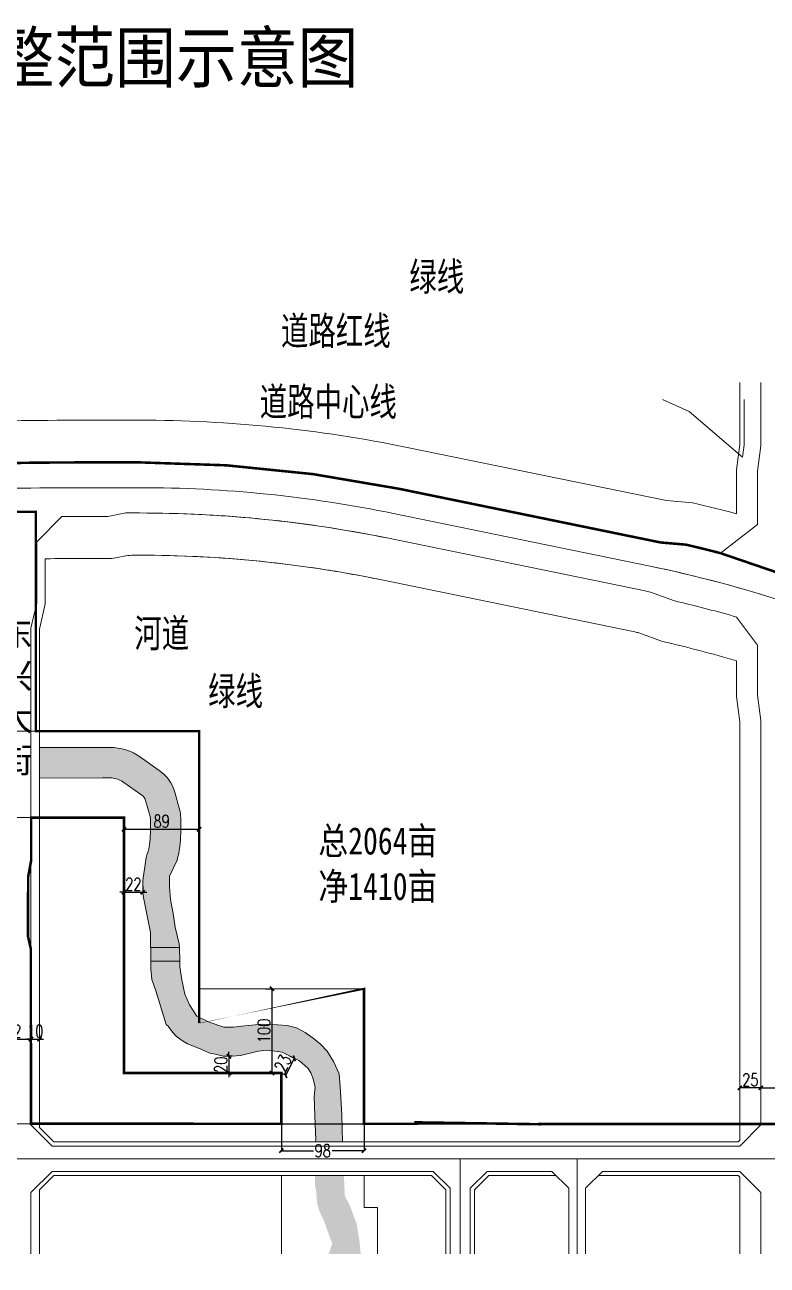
# Model space of a CAD drawing. Header units: millimetres. Extents: x 38549046 to 38552831, y 4061627 to 4063136.
# Drawn here: x 38550939 to 38551820, y 4061665 to 4063136 of the extents above; entities that cross this region are included whole.
import ezdxf
from ezdxf.enums import TextEntityAlignment as Align

# ---------------------------------------------------------------- set-up
doc = ezdxf.new("R2010")
doc.units = ezdxf.units.MM
doc.layers.get('0').update_dxf_attribs({"lineweight": 0})
for name, color, linetype, lineweight in [('00水体', 151, 'Continuous', 0), ('RD-中线', 1, 'Continuous', 0), ('RD-红线', 7, 'Continuous', 9), ('T-路名', 7, 'Continuous', 0), ('X-绿线', 72, 'Continuous', 0), ('区域文字', 7, 'Continuous', 0)]:
    doc.layers.add(name, color=color, linetype=linetype, lineweight=lineweight)
doc.layers.add('00水体-边界', color=170, linetype='Continuous', lineweight=0, plot=False)
for name, color, linetype in [('dimension', 74, 'Continuous'), ('JMD', 6, 'Continuous'), ('text', 7, 'Continuous'), ('新路名', 7, 'Continuous')]:
    doc.layers.add(name, color=color, linetype=linetype)
doc.styles.add('AUDIT_D_040402182126-0', font='SimSun.ttf', dxfattribs={"width": 0.8})
doc.styles.add('hzsm', font='pdax.shx', dxfattribs={"width": 0.85, "bigfont": 'hzfs.shx'})
doc.styles.add('romans', font='romans.shx', dxfattribs={"width": 0.75})
doc.styles.add('title', font='SIMHEI.TTF', dxfattribs={"width": 0.9})
doc.styles.add('路名', font='SimSun.ttf', dxfattribs={"height": 50})
doc.dimstyles.new('1-1y', dxfattribs={"dimtxt": 6, "dimasz": 3, "dimexe": 0, "dimexo": 0, "dimgap": 2, "dimtad": 1, "dimdsep": 46, "dimtxsty": 'romans', "dimblk": 'ARCHTICK', "dimcen": 0, "dimclrd": 7, "dimclre": 7, "dimclrt": 7, "dimadec": 0, "dimazin": 0, "dimtfac": 1, "dimtix": 1, "dimtmove": 2, "dimatfit": 3, "dimldrblk": 'ARCHTICK', "dimfxl": 0, "dimtolj": 1, "dimtzin": 0, "dimlwd": -1, "dimarcsym": 0})

# ---------------------------------------------------------------- blocks, each defined once
blk = doc.blocks.new('_ArchTick')
at = {"color": 0, "linetype": 'ByBlock', "const_width": 0.4}
blk.add_lwpolyline([(-0.5, -0.5), (0.5, 0.5)], dxfattribs=at)
blk = doc.blocks.new('*D1')
at = {"layer": 'Defpoints', "color": 0}
for p in [(38550946.62177809, 4061933.203815456), (38550956.62177809, 4061933.383815456), (38550956.62177809, 4061933.203815456)]:
    blk.add_point(p, dxfattribs=at)
at = {"layer": 'dimension', "color": 7}
for p, q in [((38550946.62177809, 4061933.203815456), (38550941.62177809, 4061933.203815456)), ((38550946.62177809, 4061933.203815456), (38550956.62177809, 4061933.203815456)), ((38550956.62177809, 4061933.203815456), (38550961.62177809, 4061933.203815456))]:
    blk.add_line(p, q, dxfattribs=at)
at = {"layer": 'dimension', "color": 7, "lineweight": -2}
blk.add_line((38550956.62177809, 4061933.383815456), (38550956.62177809, 4061933.203815456), dxfattribs=at)
at = {"layer": 'dimension', "color": 7, "xscale": 5, "yscale": 5, "zscale": 5}
blk.add_blockref('_ArchTick', (38550946.62177809, 4061933.203815456), dxfattribs=at)
at = {"layer": 'dimension', "color": 7, "xscale": 5, "yscale": 5, "zscale": 5, "rotation": 180}
blk.add_blockref('_ArchTick', (38550956.62177809, 4061933.203815456), dxfattribs=at)
at = {"layer": 'dimension', "color": 7, "insert": (38550951.62177809, 4061942.703815456), "char_height": 15, "attachment_point": 5, "style": 'romans'}
blk.add_mtext('\\A1;10', dxfattribs=at)
blk = doc.blocks.new('*D4')
at = {"layer": 'Defpoints', "color": 0}
for p in [(38551787.198, 4061875.52997578), (38551787.198, 4061875.52997578), (38551812.198, 4061875.52997578)]:
    blk.add_point(p, dxfattribs=at)
at = {"layer": 'dimension', "color": 7}
blk.add_line((38551812.198, 4061875.52997578), (38551787.198, 4061875.52997578), dxfattribs=at)
at = {"layer": 'dimension', "color": 7, "xscale": 5, "yscale": 5, "zscale": 5, "rotation": 180}
blk.add_blockref('_ArchTick', (38551787.198, 4061875.52997578), dxfattribs=at)
at = {"layer": 'dimension', "color": 7, "xscale": 5, "yscale": 5, "zscale": 5}
blk.add_blockref('_ArchTick', (38551812.198, 4061875.52997578), dxfattribs=at)
at = {"layer": 'dimension', "color": 7, "insert": (38551799.698, 4061885.02997578), "char_height": 15, "attachment_point": 5, "style": 'romans'}
blk.add_mtext('\\A1;25', dxfattribs=at)
blk = doc.blocks.new('*D12')
at = {"layer": 'Defpoints', "color": 0}
for p in [(38551056.97127752, 4062114.322029008), (38551079.15831817, 4062114.322029008), (38551079.15831817, 4062107.308770081)]:
    blk.add_point(p, dxfattribs=at)
at = {"layer": 'dimension', "color": 7, "lineweight": -2}
for p, q in [((38551056.97127752, 4062114.322029008), (38551056.97127752, 4062107.308770081)), ((38551079.15831817, 4062114.322029008), (38551079.15831817, 4062107.308770081))]:
    blk.add_line(p, q, dxfattribs=at)
at = {"layer": 'dimension', "color": 7}
for p, q in [((38551056.97127752, 4062107.308770081), (38551051.97127752, 4062107.308770081)), ((38551056.97127752, 4062107.308770081), (38551079.15831817, 4062107.308770081)), ((38551079.15831817, 4062107.308770081), (38551084.15831817, 4062107.308770081))]:
    blk.add_line(p, q, dxfattribs=at)
at = {"layer": 'dimension', "color": 7, "xscale": 5, "yscale": 5, "zscale": 5}
blk.add_blockref('_ArchTick', (38551056.97127752, 4062107.308770081), dxfattribs=at)
at = {"layer": 'dimension', "color": 7, "xscale": 5, "yscale": 5, "zscale": 5, "rotation": 180}
blk.add_blockref('_ArchTick', (38551079.15831817, 4062107.308770081), dxfattribs=at)
at = {"layer": 'dimension', "color": 7, "insert": (38551068.06479785, 4062116.808770081), "char_height": 15, "attachment_point": 5, "style": 'romans'}
blk.add_mtext('\\A1;22', dxfattribs=at)
blk = doc.blocks.new('*D13')
at = {"layer": 'Defpoints', "color": 0}
for p in [(38551185.2793192, 4061913.015770081), (38551181.43662171, 4061893.005251534), (38551185.2793192, 4061893.005251534)]:
    blk.add_point(p, dxfattribs=at)
at = {"layer": 'dimension', "color": 7}
for p, q in [((38551181.43662171, 4061913.015770081), (38551181.43662171, 4061918.015770081)), ((38551181.43662171, 4061913.015770081), (38551181.43662171, 4061893.005251534)), ((38551181.43662171, 4061893.005251534), (38551181.43662171, 4061888.005251534))]:
    blk.add_line(p, q, dxfattribs=at)
at = {"layer": 'dimension', "color": 7, "lineweight": -2}
for p, q in [((38551185.2793192, 4061913.015770081), (38551181.43662171, 4061913.015770081)), ((38551185.2793192, 4061893.005251534), (38551181.43662171, 4061893.005251534))]:
    blk.add_line(p, q, dxfattribs=at)
at = {"layer": 'dimension', "color": 7, "xscale": 5, "yscale": 5, "zscale": 5}
for p, rotation in [((38551181.43662171, 4061913.015770081), 270), ((38551181.43662171, 4061893.005251534), 90)]:
    blk.add_blockref('_ArchTick', p, dxfattribs=dict(at, rotation=rotation))
at = {"layer": 'dimension', "color": 7, "insert": (38551171.93662171, 4061903.010510814), "char_height": 15, "attachment_point": 5, "rotation": 90, "style": 'romans'}
blk.add_mtext('\\A1;20', dxfattribs=at)
blk = doc.blocks.new('*D14')
at = {"layer": 'Defpoints', "color": 0}
for p in [(38551253.68772742, 4061913.155756375), (38551258.96504427, 4061910.519534385), (38551243.62177809, 4061893.005251536)]:
    blk.add_point(p, dxfattribs=at)
at = {"layer": 'dimension', "color": 7}
blk.add_line((38551248.89909494, 4061890.369029546), (38551258.96504427, 4061910.519534385), dxfattribs=at)
at = {"layer": 'dimension', "color": 7, "lineweight": -2}
for p, q in [((38551253.68772742, 4061913.155756375), (38551258.96504427, 4061910.519534385)), ((38551243.62177809, 4061893.005251536), (38551248.89909494, 4061890.369029546))]:
    blk.add_line(p, q, dxfattribs=at)
at = {"layer": 'dimension', "color": 7, "xscale": 5, "yscale": 5, "zscale": 5}
for p, rotation in [((38551258.96504427, 4061910.519534385), 63.45611460100454), ((38551248.89909494, 4061890.369029546), 243.4561146010046)]:
    blk.add_blockref('_ArchTick', p, dxfattribs=dict(at, rotation=rotation))
at = {"layer": 'dimension', "color": 7, "insert": (38551245.43344241, 4061904.689671915), "char_height": 15, "attachment_point": 5, "rotation": 63.45611460100454, "style": 'romans'}
blk.add_mtext('\\A1;23', dxfattribs=at)
blk = doc.blocks.new('*D15')
at = {"layer": 'Defpoints', "color": 0}
for p in [(38551243.62177809, 4061832.326955952), (38551341.61645688, 4061832.326955952), (38551341.61645688, 4061800.998268163)]:
    blk.add_point(p, dxfattribs=at)
at = {"layer": 'dimension', "color": 7, "lineweight": -2}
for p, q in [((38551243.62177809, 4061832.326955952), (38551243.62177809, 4061800.998268163)), ((38551341.61645688, 4061832.326955952), (38551341.61645688, 4061800.998268163))]:
    blk.add_line(p, q, dxfattribs=at)
at = {"layer": 'dimension', "color": 7}
for p, q in [((38551243.62177809, 4061800.998268163), (38551281.51197463, 4061800.998268163)), ((38551341.61645688, 4061800.998268163), (38551303.72626034, 4061800.998268163))]:
    blk.add_line(p, q, dxfattribs=at)
at = {"layer": 'dimension', "color": 7, "xscale": 5, "yscale": 5, "zscale": 5, "rotation": 180}
blk.add_blockref('_ArchTick', (38551243.62177809, 4061800.998268163), dxfattribs=at)
at = {"layer": 'dimension', "color": 7, "xscale": 5, "yscale": 5, "zscale": 5}
blk.add_blockref('_ArchTick', (38551341.61645688, 4061800.998268163), dxfattribs=at)
at = {"layer": 'dimension', "color": 7, "insert": (38551292.61911748, 4061800.998268163), "char_height": 15, "attachment_point": 5, "style": 'romans'}
blk.add_mtext('\\A1;98', dxfattribs=at)
blk = doc.blocks.new('*D16')
at = {"layer": 'Defpoints', "color": 0}
for p in [(38551224.70696244, 4061993.005251534), (38551232.45633732, 4061993.005251534), (38551224.70696244, 4061893.005251534)]:
    blk.add_point(p, dxfattribs=at)
at = {"layer": 'dimension', "color": 7, "lineweight": -2}
for p, q in [((38551224.70696244, 4061993.005251534), (38551232.45633732, 4061993.005251534)), ((38551224.70696244, 4061893.005251534), (38551232.45633732, 4061893.005251534))]:
    blk.add_line(p, q, dxfattribs=at)
at = {"layer": 'dimension', "color": 7}
blk.add_line((38551232.45633732, 4061893.005251534), (38551232.45633732, 4061993.005251534), dxfattribs=at)
at = {"layer": 'dimension', "color": 7, "xscale": 5, "yscale": 5, "zscale": 5}
for p, rotation in [((38551232.45633732, 4061993.005251534), 90), ((38551232.45633732, 4061893.005251534), 270)]:
    blk.add_blockref('_ArchTick', p, dxfattribs=dict(at, rotation=rotation))
at = {"layer": 'dimension', "color": 7, "insert": (38551222.95633732, 4061943.00525154), "char_height": 15, "attachment_point": 5, "rotation": 90, "style": 'romans'}
blk.add_mtext('\\A1;100', dxfattribs=at)
blk = doc.blocks.new('*D17')
at = {"layer": 'Defpoints', "color": 0}
for p in [(38551056.97127752, 4062195.900982409), (38551146.06414374, 4062195.90098241), (38551146.06414374, 4062181.996546524)]:
    blk.add_point(p, dxfattribs=at)
at = {"layer": 'dimension', "color": 7, "lineweight": -2}
for p, q in [((38551056.97127752, 4062195.900982409), (38551056.97127752, 4062181.996546524)), ((38551146.06414374, 4062195.90098241), (38551146.06414374, 4062181.996546524))]:
    blk.add_line(p, q, dxfattribs=at)
at = {"layer": 'dimension', "color": 7}
blk.add_line((38551056.97127752, 4062181.996546524), (38551146.06414374, 4062181.996546524), dxfattribs=at)
at = {"layer": 'dimension', "color": 7, "xscale": 5, "yscale": 5, "zscale": 5, "rotation": 180}
blk.add_blockref('_ArchTick', (38551056.97127752, 4062181.996546524), dxfattribs=at)
at = {"layer": 'dimension', "color": 7, "xscale": 5, "yscale": 5, "zscale": 5}
blk.add_blockref('_ArchTick', (38551146.06414374, 4062181.996546524), dxfattribs=at)
at = {"layer": 'dimension', "color": 7, "insert": (38551101.51771063, 4062191.496546524), "char_height": 15, "attachment_point": 5, "style": 'romans'}
blk.add_mtext('\\A1;89', dxfattribs=at)
blk = doc.blocks.new('*D60')
at = {"layer": 'Defpoints', "color": 0}
for p in [(38550904.62177809, 4061933.203815456), (38550946.62177809, 4061933.203815456), (38550946.62177809, 4061933.203815456)]:
    blk.add_point(p, dxfattribs=at)
at = {"layer": 'dimension', "color": 7}
blk.add_line((38550904.62177809, 4061933.203815456), (38550946.62177809, 4061933.203815456), dxfattribs=at)
at = {"layer": 'dimension', "color": 7, "xscale": 5, "yscale": 5, "zscale": 5, "rotation": 180}
blk.add_blockref('_ArchTick', (38550904.62177809, 4061933.203815456), dxfattribs=at)
at = {"layer": 'dimension', "color": 7, "xscale": 5, "yscale": 5, "zscale": 5}
blk.add_blockref('_ArchTick', (38550946.62177809, 4061933.203815456), dxfattribs=at)
at = {"layer": 'dimension', "color": 7, "insert": (38550925.62177809, 4061942.703815456), "char_height": 15, "attachment_point": 5, "style": 'romans'}
blk.add_mtext('\\A1;42', dxfattribs=at)
blk = doc.blocks.new('*D61')
at = {"layer": 'Defpoints', "color": 0}
for p in [(38550946.62177809, 4061933.203815456), (38550956.62177809, 4061933.383815456), (38550956.62177809, 4061933.203815456)]:
    blk.add_point(p, dxfattribs=at)
at = {"layer": 'dimension', "color": 7}
for p, q in [((38550946.62177809, 4061933.203815456), (38550941.62177809, 4061933.203815456)), ((38550946.62177809, 4061933.203815456), (38550956.62177809, 4061933.203815456)), ((38550956.62177809, 4061933.203815456), (38550961.62177809, 4061933.203815456))]:
    blk.add_line(p, q, dxfattribs=at)
at = {"layer": 'dimension', "color": 7, "lineweight": -2}
blk.add_line((38550956.62177809, 4061933.383815456), (38550956.62177809, 4061933.203815456), dxfattribs=at)
at = {"layer": 'dimension', "color": 7, "xscale": 5, "yscale": 5, "zscale": 5}
blk.add_blockref('_ArchTick', (38550946.62177809, 4061933.203815456), dxfattribs=at)
at = {"layer": 'dimension', "color": 7, "xscale": 5, "yscale": 5, "zscale": 5, "rotation": 180}
blk.add_blockref('_ArchTick', (38550956.62177809, 4061933.203815456), dxfattribs=at)
at = {"layer": 'dimension', "color": 7, "insert": (38550951.62177809, 4061942.703815456), "char_height": 15, "attachment_point": 5, "style": 'romans'}
blk.add_mtext('\\A1;10', dxfattribs=at)
blk = doc.blocks.new('*D62')
at = {"layer": 'Defpoints', "color": 0}
for p in [(38551812.198, 4061875.52997578), (38551872.198, 4061875.52997578), (38551872.198, 4061875.52997578)]:
    blk.add_point(p, dxfattribs=at)
at = {"layer": 'dimension', "color": 7}
blk.add_line((38551812.198, 4061875.52997578), (38551872.198, 4061875.52997578), dxfattribs=at)
at = {"layer": 'dimension', "color": 7, "xscale": 5, "yscale": 5, "zscale": 5, "rotation": 180}
blk.add_blockref('_ArchTick', (38551812.198, 4061875.52997578), dxfattribs=at)
at = {"layer": 'dimension', "color": 7, "xscale": 5, "yscale": 5, "zscale": 5}
blk.add_blockref('_ArchTick', (38551872.198, 4061875.52997578), dxfattribs=at)
at = {"layer": 'dimension', "color": 7, "insert": (38551842.198, 4061885.02997578), "char_height": 15, "attachment_point": 5, "style": 'romans'}
blk.add_mtext('\\A1;60', dxfattribs=at)
blk = doc.blocks.new('*D66')
at = {"layer": 'Defpoints', "color": 0}
for p in [(38551787.198, 4061875.52997578), (38551787.198, 4061875.52997578), (38551812.198, 4061875.52997578)]:
    blk.add_point(p, dxfattribs=at)
at = {"layer": 'dimension', "color": 7}
blk.add_line((38551812.198, 4061875.52997578), (38551787.198, 4061875.52997578), dxfattribs=at)
at = {"layer": 'dimension', "color": 7, "xscale": 5, "yscale": 5, "zscale": 5, "rotation": 180}
blk.add_blockref('_ArchTick', (38551787.198, 4061875.52997578), dxfattribs=at)
at = {"layer": 'dimension', "color": 7, "xscale": 5, "yscale": 5, "zscale": 5}
blk.add_blockref('_ArchTick', (38551812.198, 4061875.52997578), dxfattribs=at)
at = {"layer": 'dimension', "color": 7, "insert": (38551799.698, 4061885.02997578), "char_height": 15, "attachment_point": 5, "style": 'romans'}
blk.add_mtext('\\A1;25', dxfattribs=at)

msp = doc.modelspace()

# ---------------------------------------------------------------- hatches: boundary and pattern name
at = {"layer": '00水体'}
for points in [[(38551055.65848809, 4062238.161908886), (38551077.91791435, 4062222.530610263, -0.1725806782314189), (38551082.59182949, 4062215.983475514), (38551087.93570631, 4062197.272206516, -0.06966008666727529), (38551088.20482967, 4062195.349890309), (38551088.20482967, 4062176.988659024, -0.0790547460470883), (38551084.15582527, 4062151.539842077), (38551083.1493866, 4062148.457070232), (38551079.42331921, 4062121.422770082), (38551079.1613192, 4062114.979770082), (38551079.1263192, 4062107.308770081), (38551079.5663192, 4062103.038770081), (38551084.35331921, 4062079.555770069), (38551088.4573192, 4062059.610770082), (38551088.5415517, 4062041.75472561), (38551122.64742845, 4062041.75472561), (38551122.3143192, 4062046.266770082), (38551117.77500717, 4062066.12879701), (38551115.2953192, 4062082.177770081), (38551112.22486264, 4062098.692006967), (38551110.7183192, 4062113.863770082), (38551111.05313642, 4062126.520521796), (38551119.94995457, 4062145.587280691, 0.06744166249955977), (38551124.20482967, 4062176.988659024), (38551124.20482967, 4062195.349890309, 0.06966008666727304), (38551122.55164334, 4062207.158404151), (38551117.20776653, 4062225.869673149, 0.1704982340124657), (38551098.77198087, 4062251.892548996), (38551076.43766605, 4062267.559625858, 0.1550485722123033), (38551040.07410461, 4062279.113621158), (38551031.41595808, 4062279.113621158), (38550956.62177809, 4062279.113621158), (38550956.62177809, 4062242.502692843), (38551031.41595808, 4062243.113621158), (38551040.07410461, 4062243.113621158, -0.1550485722231264)], [(38551055.65848809, 4062238.161908886), (38551077.91791435, 4062222.530610263, -0.1725806782314189), (38551082.5918295, 4062215.983475514), (38551087.93570632, 4062197.272206516, -0.06966008666727529), (38551088.20482967, 4062195.34989031), (38551088.20482967, 4062176.988659024, -0.0790547460470883), (38551084.15582528, 4062151.539842077), (38551083.14938661, 4062148.457070232), (38551079.42331921, 4062121.422770082), (38551079.1613192, 4062114.979770082), (38551079.12631921, 4062107.308770081), (38551079.5663192, 4062103.038770081), (38551084.35331921, 4062079.555770069), (38551088.45731921, 4062059.610770082), (38551088.5415517, 4062041.75472561), (38551122.64742846, 4062041.75472561), (38551122.31431921, 4062046.266770082), (38551117.77500717, 4062066.12879701), (38551115.29531921, 4062082.177770081), (38551112.22486265, 4062098.692006967), (38551110.71831921, 4062113.863770082), (38551111.05313642, 4062126.520521796), (38551119.94995457, 4062145.587280691, 0.06744166249955977), (38551124.20482967, 4062176.988659024), (38551124.20482967, 4062195.349890309, 0.06966008666727304), (38551122.55164334, 4062207.158404151), (38551117.20776653, 4062225.869673149, 0.1704982340124657), (38551098.77198087, 4062251.892548996), (38551076.43766606, 4062267.559625858, 0.1550485722123033), (38551040.07410461, 4062279.113621158), (38551031.41595808, 4062279.113621158), (38550956.62177809, 4062279.113621158), (38550956.62177809, 4062242.502692843), (38551031.41595808, 4062243.113621158), (38551040.07410461, 4062243.113621158, -0.1550485722231264)], [(38551123.10620446, 4062025.75472561), (38551122.64742845, 4062041.75472561), (38551088.5415517, 4062041.75472561), (38551088.61702866, 4062025.75472561)], [(38551195.2933192, 4061913.938770081), (38551216.1453192, 4061919.103770081), (38551226.2073192, 4061920.123770081), (38551236.0063192, 4061918.968770082), (38551244.6113192, 4061917.689770082), (38551265.18831921, 4061907.410770081), (38551274.8963192, 4061898.708770081), (38551278.5663192, 4061893.326770082), (38551281.3873192, 4061886.084770082), (38551283.6153192, 4061875.781770081), (38551283.3242479, 4061873.124320217), (38551282.74554996, 4061867.840869789), (38551282.4913192, 4061865.519770082), (38551283.3563192, 4061842.32477008), (38551284.2383192, 4061813.490770082), (38551284.20034768, 4061812.531953376), (38551284.18658067, 4061811.531953376), (38551316.18812229, 4061811.531953376), (38551315.22839188, 4061843.100200249), (38551313.50409733, 4061870.723616785), (38551313.13311233, 4061876.666843469), (38551312.17731921, 4061891.978770081), (38551305.38087214, 4061906.587195564), (38551297.7793192, 4061919.143770082), (38551289.77328014, 4061927.283176037), (38551281.3473192, 4061934.500770082), (38551271.88994587, 4061941.099776304), (38551261.5713192, 4061946.524770082), (38551250.57561318, 4061949.310940139), (38551239.1203192, 4061950.195770082), (38551220.68692155, 4061950.823787664), (38551196.4553192, 4061948.557770081), (38551186.68280952, 4061947.437850906), (38551175.4163192, 4061947.434770082), (38551157.91146682, 4061953.232524256), (38551143.4703192, 4061960.433770081), (38551134.75510312, 4061974.062626132), (38551129.0613192, 4061986.599770082), (38551125.34469321, 4062003.661962625), (38551123.2993192, 4062019.019770082), (38551123.10620446, 4062025.75472561), (38551088.61702866, 4062025.75472561), (38551088.6603192, 4062016.577770081), (38551089.7943192, 4062003.814770082), (38551094.8333192, 4061990.391770082), (38551106.81331921, 4061950.583770081), (38551109.4333192, 4061948.804770081), (38551114.5423192, 4061941.489770081), (38551119.2293192, 4061936.288770081), (38551126.3593192, 4061931.202770081), (38551132.34231921, 4061927.593770082), (38551147.2883192, 4061921.730770081), (38551158.7463192, 4061916.632770082), (38551166.9473192, 4061914.871770082), (38551174.5033192, 4061913.139770081), (38551185.2793192, 4061913.015770081)], [(38551195.2933192, 4061913.938770081), (38551216.14531921, 4061919.103770081), (38551226.20731921, 4061920.123770081), (38551236.00631921, 4061918.968770082), (38551244.61131921, 4061917.689770082), (38551265.18831921, 4061907.410770081), (38551274.89631921, 4061898.708770081), (38551278.5663192, 4061893.326770082), (38551281.38731921, 4061886.084770082), (38551283.61531921, 4061875.781770081), (38551283.32424791, 4061873.124320217), (38551282.74554997, 4061867.840869789), (38551282.49131921, 4061865.519770082), (38551283.3563192, 4061842.32477008), (38551284.2383192, 4061813.490770082), (38551284.20034768, 4061812.531953376), (38551284.18658067, 4061811.531953376), (38551316.18812229, 4061811.531953376), (38551315.22839188, 4061843.100200249), (38551313.50409734, 4061870.723616786), (38551313.13311233, 4061876.666843469), (38551312.17731921, 4061891.978770082), (38551305.38087215, 4061906.587195565), (38551297.7793192, 4061919.143770082), (38551289.77328014, 4061927.283176037), (38551281.34731921, 4061934.500770082), (38551271.88994588, 4061941.099776304), (38551261.57131921, 4061946.524770082), (38551250.57561319, 4061949.310940139), (38551239.12031921, 4061950.195770082), (38551220.68692156, 4061950.823787665), (38551196.4553192, 4061948.557770082), (38551186.68280953, 4061947.437850906), (38551175.41631921, 4061947.434770082), (38551157.91146683, 4061953.232524256), (38551143.4703192, 4061960.433770082), (38551134.75510313, 4061974.062626133), (38551129.06131921, 4061986.599770082), (38551125.34469322, 4062003.661962625), (38551123.29931921, 4062019.019770082), (38551123.10620446, 4062025.75472561), (38551088.61702866, 4062025.75472561), (38551088.66031921, 4062016.577770081), (38551089.7943192, 4062003.814770082), (38551094.83331921, 4061990.391770082), (38551106.81331921, 4061950.583770081), (38551109.4333192, 4061948.804770081), (38551114.54231921, 4061941.489770081), (38551119.22931921, 4061936.288770081), (38551126.35931921, 4061931.202770082), (38551132.34231921, 4061927.593770082), (38551147.28831921, 4061921.730770081), (38551158.7463192, 4061916.632770082), (38551166.94731921, 4061914.871770082), (38551174.5033192, 4061913.139770081), (38551185.2793192, 4061913.015770081)], [(38551318.7013192, 4061747.704770082), (38551317.76429147, 4061771.531953376), (38551283.63590029, 4061771.531953376), (38551283.4863192, 4061760.666770082), (38551285.11431921, 4061750.601770082), (38551285.8303192, 4061739.207770081), (38551288.6983192, 4061729.486770081), (38551294.2373192, 4061717.305770081), (38551301.9103192, 4061696.236770081), (38551303.9413192, 4061690.918770081), (38551300.5293192, 4061681.042770082), (38551299.62192888, 4061678.69129331), (38551337.62724745, 4061678.69129331), (38551336.00914732, 4061695.237220064), (38551332.908393, 4061713.924780084), (38551325.43040977, 4061734.316215484)], [(38551318.70131921, 4061747.704770082), (38551317.76429147, 4061771.531953376), (38551283.63590029, 4061771.531953376), (38551283.48631921, 4061760.666770082), (38551285.11431921, 4061750.601770082), (38551285.8303192, 4061739.207770081), (38551288.6983192, 4061729.486770081), (38551294.23731921, 4061717.305770081), (38551301.91031921, 4061696.236770081), (38551303.9413192, 4061690.918770081), (38551300.5293192, 4061681.042770082), (38551299.62192888, 4061678.691293311), (38551337.62724745, 4061678.691293311), (38551336.00914732, 4061695.237220065), (38551332.908393, 4061713.924780084), (38551325.43040977, 4061734.316215484)]]:
    msp.add_hatch(color=256, dxfattribs=at).paths.add_polyline_path(points)

# ---------------------------------------------------------------- linework, layer by layer
at = {"color": 140, "const_width": 3}
msp.add_lwpolyline([(38551876.198, 4062471.09201107), (38551764.36860911, 4062509.344113839, 0.006885261986286878), (38551723.34611767, 4062519.43751456), (38551693.26496498, 4062522.019739541), (38551382.73497453, 4062585.742307744, 0.05064225887955362), (38551075.17877395, 4062616.973084853), (38551009.23757447, 4062616.973084853, 0.008360995105500998), (38550841.04962839, 4062614.160451044)], format="xyb", dxfattribs=at)
msp.add_lwpolyline([(38550895.84217523, 4062558.369024388), (38550952.36688077, 4062558.369024388), (38550952.36688077, 4062298.384714316), (38551146.06414374, 4062298.384714316), (38551146.06414373, 4061993.005251532), (38551341.61645689, 4061993.005251534), (38551341.61645689, 4061832.82535111), (38551347.20471421, 4061832.82260508), (38551403.7388142, 4061832.795205081), (38551403.06871421, 4061834.62260508), (38551524.70541424, 4061832.73680508), (38551528.6472142, 4061832.735005081), (38551528.6490142, 4061832.675605081), (38551549.31951421, 4061832.355205081), (38551549.3090142, 4061832.72480508), (38551872.198, 4061832.568700615)], dxfattribs=at)
msp.add_lwpolyline([(38551783.198, 4062381.562019644, 0.01604515787847733), (38551695.36213557, 4062404.794396757), (38551667.54462694, 4062414.997245224, 0.000847032620316945), (38551662.83333658, 4062415.972349748), (38551360.62309083, 4062477.987657733, 0.05064225887833135), (38551075.17877396, 4062506.973084853), (38551068.39195254, 4062506.973084853, 0.0461044624345944), (38551059.22965274, 4062506.126439392), (38551046.85475872, 4062503.819730315, -0.04610446243466731), (38551037.69245891, 4062502.973084853), (38551009.23757447, 4062502.973084853, 0.00231979926887383), (38550963.62177809, 4062502.761444732), (38550963.62177809, 4062449.151481831), (38550956.62177809, 4062419.151481831), (38550956.62177809, 4062298.384714317), (38551146.06414374, 4062298.384714317), (38551146.06414374, 4061993.005251534), (38551341.61645688, 4061993.005251534), (38551341.61645688, 4061811.531953376), (38551421.55071028, 4061811.531953376), (38551785.12693218, 4061811.531953376), (38551787.198, 4061813.603021188), (38551787.198, 4062041.75472561), (38551787.198, 4062309.481904278), (38551783.198, 4062339.481904278)], format="xyb", close=True)
for points in [[(38551341.61645688, 4061811.531953376), (38551341.61645688, 4061993.005251534), (38551146.06414374, 4061993.005251534), (38551146.06414374, 4062298.384714317), (38550832.87202186, 4062298.384714317), (38550776.01082678, 4062377.684546805), (38550663.62553409, 4062377.684546805), (38550562.64136303, 4062466.665762752), (38550562.64136303, 4062494.784571332)], [(38551341.61645688, 4061811.531953376), (38551341.61645688, 4061993.005251534), (38551146.06414375, 4061993.005251534), (38551146.06414375, 4062298.384714317), (38550832.87202187, 4062298.384714317), (38550776.01082678, 4062377.684546805), (38550663.62553409, 4062377.684546805), (38550562.64136303, 4062466.665762752), (38550562.64136303, 4062494.784571332)], [(38551243.62177809, 4061811.531953376), (38551243.62177809, 4061893.005251534), (38551056.97127752, 4061893.005251534), (38551056.97127752, 4062195.900982409), (38550568.32415987, 4062195.900982409), (38550568.32415987, 4062343.646604976), (38550568.32415987, 4062363.436928993), (38550409.63536093, 4062363.436928993), (38550409.63536093, 4062489.665652271)], [(38551243.62177809, 4061811.531953376), (38551243.62177809, 4061893.005251534), (38551056.97127752, 4061893.005251534), (38551056.97127752, 4062195.90098241), (38550568.32415987, 4062195.90098241), (38550568.32415987, 4062343.646604976), (38550568.32415987, 4062363.436928993), (38550409.63536093, 4062363.436928993), (38550409.63536093, 4062489.665652271)], [(38551088.61702866, 4062025.75472561), (38551088.61702866, 4062041.75472561)], [(38551122.64742845, 4062041.75472561), (38551123.10620446, 4062025.75472561)]]:
    msp.add_lwpolyline(points)
msp.add_lwpolyline([(38551056.97127752, 4062195.900982408), (38550946.88766491, 4062195.900982409), (38550946.84825084, 4062145.163674764), (38550943.24625084, 4062125.342674764), (38550943.16925084, 4062054.716674764), (38550946.46925084, 4062040.188674764), (38550946.62177809, 4061833.016608045), (38550965.99481421, 4061833.007205081), (38551042.2083142, 4061832.97040508), (38551243.62177809, 4061832.872905587), (38551243.62177809, 4061893.005251534), (38551056.97127752, 4061893.005251534)], close=True, dxfattribs=at)
msp.add_lwpolyline([(38551243.62177809, 4061893.005251534), (38551056.97127752, 4061893.005251534), (38551056.97127752, 4062195.900982409), (38550956.62177809, 4062195.900982409), (38550956.62177809, 4062051.75472561), (38550956.62177809, 4061828.603021188), (38550973.6928459, 4061811.531953376), (38551243.62177809, 4061811.531953376)], close=True)
at = {"layer": '00水体-边界'}
msp.add_lwpolyline([(38551695.38974967, 4062691.424610901), (38551727.0945666, 4062677.294386296), (38551790.23414046, 4062623.010471848), (38551792.198, 4062637.739418424), (38551792.198, 4062691.424610901)], dxfattribs=at)
msp.add_lwpolyline([(38551055.65848809, 4062238.161908886), (38551077.91791435, 4062222.530610263, -0.1725806782314189), (38551082.5918295, 4062215.983475514), (38551087.93570632, 4062197.272206516, -0.06966008666727529), (38551088.20482967, 4062195.34989031), (38551088.20482967, 4062176.988659024, -0.0790547460470883), (38551084.15582528, 4062151.539842077), (38551083.14938661, 4062148.457070232), (38551079.42331921, 4062121.422770082), (38551079.1613192, 4062114.979770082), (38551079.12631921, 4062107.308770081), (38551079.5663192, 4062103.038770081), (38551084.35331921, 4062079.555770069), (38551088.45731921, 4062059.610770082), (38551088.5415517, 4062041.75472561), (38551122.64742846, 4062041.75472561), (38551122.31431921, 4062046.266770082), (38551117.77500717, 4062066.12879701), (38551115.29531921, 4062082.177770081), (38551112.22486265, 4062098.692006967), (38551110.71831921, 4062113.863770082), (38551111.05313642, 4062126.520521796), (38551119.94995457, 4062145.587280691, 0.06744166249955977), (38551124.20482967, 4062176.988659024), (38551124.20482967, 4062195.349890309, 0.06966008666727304), (38551122.55164334, 4062207.158404151), (38551117.20776653, 4062225.869673149, 0.1704982340124657), (38551098.77198087, 4062251.892548996), (38551076.43766606, 4062267.559625858, 0.1550485722123033), (38551040.07410461, 4062279.113621158), (38551031.41595808, 4062279.113621158), (38550956.62177809, 4062279.113621158), (38550956.62177809, 4062242.502692843), (38551031.41595808, 4062243.113621158), (38551040.07410461, 4062243.113621158, -0.1550485722231264), (38551055.65848809, 4062238.161908886)], format="xyb", close=True, dxfattribs=at)
msp.add_lwpolyline([(38551195.2933192, 4061913.938770081), (38551216.14531921, 4061919.103770081), (38551226.20731921, 4061920.123770081), (38551236.00631921, 4061918.968770082), (38551244.61131921, 4061917.689770082), (38551265.18831921, 4061907.410770081), (38551274.89631921, 4061898.708770081), (38551278.5663192, 4061893.326770082), (38551281.38731921, 4061886.084770082), (38551283.61531921, 4061875.781770081), (38551283.32424791, 4061873.124320217), (38551282.74554997, 4061867.840869789), (38551282.49131921, 4061865.519770082), (38551283.3563192, 4061842.32477008), (38551284.2383192, 4061813.490770082), (38551284.20034768, 4061812.531953376), (38551284.18658067, 4061811.531953376), (38551316.18812229, 4061811.531953376), (38551315.22839188, 4061843.100200249), (38551313.50409734, 4061870.723616786), (38551313.13311233, 4061876.666843469), (38551312.17731921, 4061891.978770082), (38551305.38087215, 4061906.587195565), (38551297.7793192, 4061919.143770082), (38551289.77328014, 4061927.283176037), (38551281.34731921, 4061934.500770082), (38551271.88994588, 4061941.099776304), (38551261.57131921, 4061946.524770082), (38551250.57561319, 4061949.310940139), (38551239.12031921, 4061950.195770082), (38551220.68692156, 4061950.823787665), (38551196.4553192, 4061948.557770082), (38551186.68280953, 4061947.437850906), (38551175.41631921, 4061947.434770082), (38551157.91146683, 4061953.232524256), (38551143.4703192, 4061960.433770082), (38551134.75510313, 4061974.062626133), (38551129.06131921, 4061986.599770082), (38551125.34469322, 4062003.661962625), (38551123.29931921, 4062019.019770082), (38551123.10620446, 4062025.75472561), (38551088.61702866, 4062025.75472561), (38551088.66031921, 4062016.577770081), (38551089.7943192, 4062003.814770082), (38551094.83331921, 4061990.391770082), (38551106.81331921, 4061950.583770081), (38551109.4333192, 4061948.804770081), (38551114.54231921, 4061941.489770081), (38551119.22931921, 4061936.288770081), (38551126.35931921, 4061931.202770082), (38551132.34231921, 4061927.593770082), (38551147.28831921, 4061921.730770081), (38551158.7463192, 4061916.632770082), (38551166.94731921, 4061914.871770082), (38551174.5033192, 4061913.139770081), (38551185.2793192, 4061913.015770081), (38551195.2933192, 4061913.938770081)], close=True, dxfattribs=at)
at = {"layer": 'JMD', "linetype": 'Continuous'}
msp.add_lwpolyline([(38550893.33471352, 4061833.04247164), (38550954.83476595, 4061833.01262176), (38551549.3090142, 4061832.72480508), (38551872.198, 4061832.568700615)], dxfattribs=at)
at = {"layer": 'RD-中线', "flags": 128}
for points in [[(38552820.59544324, 4061874.190193641), (38552562.02453349, 4062072.837480983, 0.05223780566640693), (38552206.87432555, 4062290.923579108), (38552024.85993397, 4062378.021491252, 0.06105620388310692), (38551678.91470655, 4062494.339367938), (38551376.7044608, 4062556.354675924, 0.05064225887833314), (38551075.17877396, 4062586.973084853), (38551009.23757447, 4062586.973084853, 0.008360995105871818), (38550842.05273741, 4062584.177226197), (38550129.18887995, 4062560.32788475, -0.008360995105845568), (38549962.00404289, 4062557.532026093), (38549048.06141016, 4062557.532026093)], [(38552007.23826703, 4062386.313691262, 0.05779884696561709), (38551678.91470654, 4062494.339367938), (38551376.7044608, 4062556.354675924, 0.05064225887833314), (38551075.17877396, 4062586.973084853), (38551009.23757447, 4062586.973084853, 0.008360995105871818), (38550842.05273741, 4062584.177226197), (38550129.18887995, 4062560.32788475, -0.008360995105845568), (38549962.00404289, 4062557.532026093), (38549848.59601631, 4062557.532026093)], [(38549154.2390746, 4061791.531953376), (38550045.61983921, 4061791.531953376), (38550925.62177809, 4061791.531953376), (38551842.198, 4061791.531953376), (38552404.55093939, 4061791.531953376, -0.1652499184753873), (38552648.23989145, 4061708.731724253), (38552704.81648296, 4061665.266717144)]]:
    msp.add_lwpolyline(points, format="xyb", dxfattribs=at)
for points in [[(38549848.59601631, 4061791.531953376), (38550045.61983921, 4061791.531953376), (38550925.62177809, 4061791.531953376), (38551842.198, 4061791.531953376), (38552007.23826703, 4061791.531953376)], [(38551455.62177809, 4061791.531953376), (38551455.62177809, 4061678.69129331)], [(38551455.62177809, 4061791.531953376), (38551455.62177809, 4061715.165657934)], [(38551594.37211255, 4061678.69129331), (38551594.37211255, 4061791.531953376)], [(38551594.37211255, 4061715.165657934), (38551594.37211255, 4061791.531953376)]]:
    msp.add_lwpolyline(points, dxfattribs=at)
at = {"layer": 'RD-红线'}
for points in [[(38551812.198, 4062711.596655851), (38551812.198, 4062636.41195892), (38551808.198, 4062606.41195892), (38551808.198, 4062543.212120225)], [(38551812.198, 4062691.424610901), (38551812.198, 4062636.41195892), (38551808.198, 4062606.41195892), (38551808.198, 4062543.212120225)], [(38550983.38505998, 4062552.89650326), (38550953.62177809, 4062522.897437199)], [(38550983.38505998, 4062552.89650326), (38550953.62177809, 4062522.897437199)], [(38551764.3686091, 4062509.34411384), (38551808.198, 4062543.212120225)], [(38551764.36860911, 4062509.34411384), (38551808.198, 4062543.212120225)], [(38551808.198, 4062400.091704891), (38551783.13724509, 4062433.650778283)], [(38551808.198, 4062400.091704891), (38551783.1372451, 4062433.650778283)], [(38551812.198, 4062061.75472561), (38551812.198, 4062311.141228658), (38551808.198, 4062341.141228658), (38551808.198, 4062400.091704891)], [(38551812.198, 4062061.75472561), (38551812.198, 4062311.141228658), (38551808.198, 4062341.141228658), (38551808.198, 4062400.091704891)], [(38550946.62177809, 4062061.75472561), (38550946.62177809, 4061831.531953376)], [(38550946.62177809, 4062061.75472561), (38550946.62177809, 4062005.75472561)], [(38550946.62177809, 4062005.75472561), (38550946.62177809, 4061831.531953376)], [(38550946.62177809, 4061831.531953376), (38550971.62177809, 4061806.531953376)], [(38550946.62177809, 4061831.531953376), (38550971.62177809, 4061806.531953376)], [(38551787.198, 4061806.531953376), (38551812.198, 4061831.531953376)], [(38551787.198, 4061806.531953376), (38551812.198, 4061831.531953376)], [(38550971.62177809, 4061776.531953376), (38550946.62177809, 4061751.531953376)], [(38550971.62177809, 4061776.531953376), (38550946.62177809, 4061751.531953376)], [(38551443.62177809, 4061756.531953376), (38551423.62177809, 4061776.531953376)], [(38551443.62177809, 4061756.531953376), (38551423.62177809, 4061776.531953376)], [(38551487.62177809, 4061776.531953376), (38551467.62177809, 4061756.531953376)], [(38551487.62177809, 4061776.531953376), (38551467.62177809, 4061756.531953376)], [(38551584.37211255, 4061756.531953376), (38551564.37211255, 4061776.531953376)], [(38551584.37211255, 4061756.531953376), (38551564.37211255, 4061776.531953376)], [(38551624.37211255, 4061776.531953376), (38551604.37211255, 4061756.531953376)], [(38551624.37211255, 4061776.531953376), (38551604.37211255, 4061756.531953376)], [(38551812.198, 4061751.531953376), (38551787.198, 4061776.531953376)], [(38551812.198, 4061751.531953376), (38551787.198, 4061776.531953376)], [(38551467.62177809, 4061756.531953376), (38551467.62177809, 4061716.389910365)], [(38551584.37211255, 4061756.531953376), (38551584.37211255, 4061717.718045196)], [(38551604.37211255, 4061756.531953376), (38551604.37211255, 4061715.057975434)], [(38550946.62177809, 4061751.531953376), (38550946.62177809, 4061678.69129331)], [(38550946.62177809, 4061751.531953376), (38550946.62177809, 4061715.165657934)], [(38551812.198, 4061751.531953376), (38551812.198, 4061678.69129331)]]:
    msp.add_lwpolyline(points, dxfattribs=at)
for points in [[(38551764.36860911, 4062509.34411384, 0.00688526198626874), (38551723.34611767, 4062519.43751456), (38551693.26496498, 4062522.019739543), (38551382.73497454, 4062585.742307745, 0.05064225887833309), (38551075.17877396, 4062616.973084853), (38551009.23757447, 4062616.973084853, 0.008360995105871715), (38550841.04962838, 4062614.160451045), (38550128.18577093, 4062590.311109598, -0.008360995105845568), (38549962.00404289, 4062587.532026093), (38549204.2390746, 4062587.532026093)], [(38551764.3686091, 4062509.34411384, 0.006885261986268743), (38551723.34611767, 4062519.43751456), (38551693.26496498, 4062522.019739543), (38551382.73497453, 4062585.742307745, 0.05064225887833309), (38551075.17877396, 4062616.973084853), (38551009.23757447, 4062616.973084853, 0.008360995105871715), (38550841.04962838, 4062614.160451044), (38550128.18577093, 4062590.311109598, -0.008360995105845568), (38549962.00404289, 4062587.532026093), (38549848.59601631, 4062587.532026093)], [(38551764.36860911, 4062509.34411384, 0.006885261986268743), (38551723.34611767, 4062519.43751456), (38551693.26496498, 4062522.019739543), (38551382.73497454, 4062585.742307745, 0.05064225887833309), (38551075.17877396, 4062616.973084853), (38551009.23757447, 4062616.973084853, 0.008360995105871715), (38550841.04962838, 4062614.160451045), (38550128.18577093, 4062590.311109598, -0.008360995105845568), (38549962.00404289, 4062587.532026093), (38549924.838912, 4062587.532026093)], [(38551783.1372451, 4062433.650778283), (38551779.16038374, 4062434.828611749, 0.01224291537670404), (38551709.66608097, 4062452.805091731), (38551681.36458844, 4062463.185454817, 0.001473197392038691), (38551672.88419281, 4062464.951736117), (38551370.67394707, 4062526.967044102, 0.002739245366373036), (38551354.87857747, 4062530.118268096)], [(38551783.13724509, 4062433.650778283), (38551779.16038373, 4062434.828611749, 0.01224291537670404), (38551709.66608097, 4062452.805091731), (38551681.36458843, 4062463.185454817, 0.001473197392038691), (38551672.88419281, 4062464.951736117), (38551370.67394706, 4062526.967044102, 0.002739245366373036), (38551370.67394706, 4062526.967044102)]]:
    msp.add_lwpolyline(points, format="xyb", dxfattribs=at)
at = {"layer": 'RD-红线', "flags": 128}
for points in [[(38550983.38505998, 4062552.89650326), (38550986.4843239, 4062552.920959085, -0.00114545610811321), (38551009.23757447, 4062552.973084853), (38551037.69245891, 4062552.973084853)], [(38550983.38505998, 4062552.89650326), (38550986.4843239, 4062552.920959085, -0.00114545610811321), (38551009.23757447, 4062552.973084853), (38551037.69245892, 4062552.973084853)], [(38551059.15141818, 4062556.973084853), (38551075.17877396, 4062556.973084853, -0.05064225887835275), (38551370.67394706, 4062526.967044102)], [(38551059.15141818, 4062556.973084853), (38551075.17877396, 4062556.973084853, -0.04789636925229953), (38551354.87857747, 4062530.118268096)]]:
    msp.add_lwpolyline(points, format="xyb", dxfattribs=at)
for points in [[(38551037.69245891, 4062552.973084853), (38551059.15141818, 4062556.973084853)], [(38551037.69245892, 4062552.973084853), (38551059.15141818, 4062556.973084853)], [(38550953.62177809, 4062522.897437199), (38550953.62177809, 4062450.302686976), (38550946.62177809, 4062420.302686976), (38550946.62177809, 4062061.75472561)], [(38550953.62177809, 4062522.897437199), (38550953.62177809, 4062450.302686976), (38550946.62177809, 4062420.302686976), (38550946.62177809, 4062061.75472561)], [(38551812.198, 4062061.75472561), (38551812.198, 4061831.531953376)], [(38551812.198, 4062061.75472561), (38551812.198, 4061831.531953376)], [(38550971.62177809, 4061806.531953376), (38551423.62177809, 4061806.531953376)], [(38550971.62177809, 4061806.531953376), (38551487.62177809, 4061806.531953376)], [(38551419.47964247, 4061806.531953376), (38551787.198, 4061806.531953376)], [(38551487.62177809, 4061806.531953376), (38551787.198, 4061806.531953376)], [(38550971.62177809, 4061776.531953376), (38551423.62177809, 4061776.531953376)], [(38550971.62177809, 4061776.531953376), (38551423.62177809, 4061776.531953376)], [(38551487.62177809, 4061776.531953376), (38551564.37211255, 4061776.531953376)], [(38551487.62177809, 4061776.531953376), (38551564.37211255, 4061776.531953376)], [(38551624.37211255, 4061776.531953376), (38551787.198, 4061776.531953376)], [(38551624.37211255, 4061776.531953376), (38551787.198, 4061776.531953376)], [(38551812.198, 4061751.531953376), (38551812.198, 4061716.92865366)]]:
    msp.add_lwpolyline(points, dxfattribs=at)
at = {"layer": 'RD-红线', "linetype": 'Continuous', "flags": 128}
for points in [[(38551443.62177809, 4061756.531953376), (38551443.62177809, 4061678.69129331)], [(38551443.62177809, 4061756.531953376), (38551443.62177809, 4061715.165657934)], [(38551467.62177809, 4061756.531953376), (38551467.62177809, 4061678.69129331)], [(38551584.37211255, 4061678.69129331), (38551584.37211255, 4061756.531953376)], [(38551604.37211255, 4061678.69129331), (38551604.37211255, 4061756.531953376)]]:
    msp.add_lwpolyline(points, dxfattribs=at)
at = {"layer": 'X-绿线', "flags": 128}
for points in [[(38549194.2390746, 4062698.148823968), (38549194.2390746, 4062637.532026093), (38549962.00404289, 4062637.532026093, 0.008360995105845455), (38550126.51392256, 4062640.283151011), (38550839.37778002, 4062664.132492458, -0.00836099510587196), (38551009.23757447, 4062666.973084853), (38551075.17877396, 4062666.973084853, -0.05064225887833311), (38551392.78583077, 4062634.721694114), (38551700.45305099, 4062571.586583087), (38551731.13318633, 4062568.952940261, -0.008464857823924785), (38551783.198, 4062556.093), (38551783.198, 4062608.0712833), (38551787.198, 4062638.0712833), (38551787.198, 4062638.0712833)], [(38549848.59601631, 4062637.532026093), (38549962.00404289, 4062637.532026093, 0.008360995105845455), (38550126.51392256, 4062640.283151011), (38550839.37778001, 4062664.132492458, -0.00836099510587196), (38551009.23757447, 4062666.973084853), (38551075.17877396, 4062666.973084853, -0.05064225887833311), (38551392.78583076, 4062634.721694114), (38551700.45305098, 4062571.586583087), (38551731.13318633, 4062568.952940261, -0.008464857823924785), (38551783.198, 4062556.093), (38551783.198, 4062608.0712833), (38551787.198, 4062638.0712833), (38551787.198, 4062711.596655851)], [(38549924.838912, 4062637.532026093), (38549962.00404289, 4062637.532026093, 0.008360995105845455), (38550126.51392256, 4062640.283151011), (38550839.37778002, 4062664.132492458, -0.00836099510587196), (38551009.23757447, 4062666.973084853), (38551075.17877396, 4062666.973084853, -0.05064225887833311), (38551392.78583077, 4062634.721694114), (38551700.45305099, 4062571.586583087), (38551731.13318633, 4062568.952940261, -0.008464857823924785), (38551783.198, 4062556.093), (38551783.198, 4062608.0712833), (38551787.198, 4062638.0712833), (38551787.198, 4062691.424610901)]]:
    msp.add_lwpolyline(points, format="xyb", dxfattribs=at)
at = {"layer": 'X-绿线'}
for points in [[(38550963.62177809, 4062502.761444732, -0.00231979926887383), (38551009.23757447, 4062502.973084853), (38551037.69245891, 4062502.973084853, 0.04610446243466731), (38551046.85475872, 4062503.819730315), (38551059.22965274, 4062506.126439392, -0.0461044624345944), (38551068.39195254, 4062506.973084853), (38551075.17877396, 4062506.973084853, -0.05064225887833135), (38551360.62309083, 4062477.987657733, -0.03489240993203555)], [(38550963.62177809, 4062502.761444732, -0.00231979926887383), (38551009.23757447, 4062502.973084853), (38551037.69245892, 4062502.973084853, 0.04610446243466731), (38551046.85475872, 4062503.819730315), (38551059.22965275, 4062506.126439392, -0.0461044624345944), (38551068.39195254, 4062506.973084853), (38551075.17877396, 4062506.973084853, -0.03907697438468538), (38551296.12177809, 4062489.679108554, -0.03489240993203555)], [(38551296.12177809, 4062489.679108554, -0.01154244262005211), (38551360.62309083, 4062477.987657734), (38551662.83333658, 4062415.972349748, -0.000847032620316945), (38551667.54462695, 4062414.997245224), (38551695.36213558, 4062404.794396757, -0.01604515787847733), (38551783.198, 4062381.562019644), (38551783.198, 4062339.481904278), (38551787.198, 4062309.481904278), (38551787.198, 4062041.75472561)], [(38551360.62309083, 4062477.987657733, -1.130771071895574), (38551360.62309083, 4062477.987657733), (38551662.83333658, 4062415.972349748, -0.000847032620316945), (38551667.54462694, 4062414.997245224), (38551695.36213557, 4062404.794396757, -0.01604515787847733), (38551783.198, 4062381.562019644), (38551783.198, 4062339.481904278), (38551787.198, 4062309.481904278), (38551787.198, 4062041.75472561)]]:
    msp.add_lwpolyline(points, format="xyb", dxfattribs=at)
for points in [[(38550963.62177809, 4062502.761444732), (38550963.62177809, 4062449.151481831), (38550956.62177809, 4062419.151481831), (38550956.62177809, 4062051.75472561)], [(38550963.62177809, 4062502.761444732), (38550963.62177809, 4062449.151481831), (38550956.62177809, 4062419.151481831), (38550956.62177809, 4062051.75472561)], [(38550956.62177809, 4062051.75472561), (38550956.62177809, 4061828.603021188), (38550973.6928459, 4061811.531953376), (38551421.55071028, 4061811.531953376)], [(38550956.62177809, 4062051.75472561), (38550956.62177809, 4061828.603021188), (38550973.6928459, 4061811.531953376), (38551489.6928459, 4061811.531953376)], [(38551421.55071028, 4061811.531953376), (38551785.12693218, 4061811.531953376), (38551787.198, 4061813.603021188), (38551787.198, 4062041.75472561)], [(38551489.6928459, 4061811.531953376), (38551785.12693219, 4061811.531953376), (38551787.198, 4061813.603021188), (38551787.198, 4062041.75472561)], [(38551438.62177809, 4061678.69129331), (38551438.62177809, 4061754.460885564), (38551421.55071028, 4061771.531953376), (38550973.6928459, 4061771.531953376), (38550956.62177809, 4061754.460885564), (38550956.62177809, 4061678.69129331)], [(38551438.62177809, 4061716.576089438), (38551438.62177809, 4061754.460885564), (38551421.55071028, 4061771.531953376), (38550973.6928459, 4061771.531953376), (38550956.62177809, 4061754.460885564), (38550956.62177809, 4061716.576089438)], [(38551243.62177809, 4061678.69129331), (38551243.62177809, 4061771.531953376)], [(38551243.62177809, 4061678.691293311), (38551243.62177809, 4061771.531953376)], [(38551569.37211255, 4061771.531953376), (38551489.6928459, 4061771.531953376), (38551472.62177809, 4061754.460885564), (38551472.62177809, 4061678.69129331)], [(38551569.37211255, 4061771.531953376), (38551489.6928459, 4061771.531953376), (38551472.62177809, 4061754.460885564), (38551472.62177809, 4061716.576089438)], [(38551787.198, 4061678.69129331), (38551787.198, 4061769.460885564), (38551785.12693218, 4061771.531953376), (38551619.37211255, 4061771.531953376)], [(38551787.198, 4061715.165657934), (38551787.198, 4061769.460885564), (38551785.12693219, 4061771.531953376), (38551619.37211255, 4061771.531953376)], [(38551357.63629053, 4061678.69129331), (38551357.63629053, 4061733.762297203), (38551357.63629053, 4061733.762297203)], [(38551357.63629053, 4061678.691293311), (38551357.63629053, 4061733.762297203), (38551357.63629053, 4061733.762297203)]]:
    msp.add_lwpolyline(points, dxfattribs=at)
msp.add_lwpolyline([(38551357.63629053, 4061733.762297203), (38551341.61645688, 4061733.762297203), (38551341.61645688, 4061771.531953376), (38551341.61645688, 4061750.531953376), (38551341.61645688, 4061733.762297203)], close=True, dxfattribs=at)
msp.add_lwpolyline([(38551357.63629053, 4061733.762297203), (38551341.61645688, 4061733.762297203), (38551341.61645688, 4061771.531953376), (38551341.61645688, 4061750.531953376), (38551341.61645688, 4061733.762297203)], close=True, dxfattribs=at)
at = {"layer": '区域文字'}
msp.add_lwpolyline([(38551055.65848809, 4062238.161908886), (38551077.91791435, 4062222.530610263, -0.1725806782314189), (38551082.59182949, 4062215.983475514), (38551087.93570631, 4062197.272206516, -0.06966008666727529), (38551088.20482967, 4062195.349890309), (38551088.20482967, 4062176.988659024, -0.0790547460470883), (38551084.15582527, 4062151.539842077), (38551083.1493866, 4062148.457070232), (38551079.42331921, 4062121.422770082), (38551079.1613192, 4062114.979770082), (38551079.1263192, 4062107.308770081), (38551079.5663192, 4062103.038770081), (38551084.35331921, 4062079.555770069), (38551088.4573192, 4062059.610770082), (38551088.5415517, 4062041.75472561), (38551122.64742845, 4062041.75472561), (38551122.3143192, 4062046.266770082), (38551117.77500717, 4062066.12879701), (38551115.2953192, 4062082.177770081), (38551112.22486264, 4062098.692006967), (38551110.7183192, 4062113.863770082), (38551111.05313642, 4062126.520521796), (38551119.94995457, 4062145.587280691, 0.06744166249955977), (38551124.20482967, 4062176.988659024), (38551124.20482967, 4062195.349890309, 0.06966008666727304), (38551122.55164334, 4062207.158404151), (38551117.20776653, 4062225.869673149, 0.1704982340124657), (38551098.77198087, 4062251.892548996), (38551076.43766605, 4062267.559625858, 0.1550485722123033), (38551040.07410461, 4062279.113621158), (38551031.41595808, 4062279.113621158), (38550956.62177809, 4062279.113621158), (38550956.62177809, 4062242.502692843), (38551031.41595808, 4062243.113621158), (38551040.07410461, 4062243.113621158, -0.1550485722231264), (38551055.65848809, 4062238.161908886)], format="xyb", close=True, dxfattribs=at)
msp.add_lwpolyline([(38551195.2933192, 4061913.938770081), (38551216.1453192, 4061919.103770081), (38551226.2073192, 4061920.123770081), (38551236.0063192, 4061918.968770082), (38551244.6113192, 4061917.689770082), (38551265.18831921, 4061907.410770081), (38551274.8963192, 4061898.708770081), (38551278.5663192, 4061893.326770082), (38551281.3873192, 4061886.084770082), (38551283.6153192, 4061875.781770081), (38551283.3242479, 4061873.124320217), (38551282.74554996, 4061867.840869789), (38551282.4913192, 4061865.519770082), (38551283.3563192, 4061842.32477008), (38551284.2383192, 4061813.490770082), (38551284.20034768, 4061812.531953376), (38551284.18658067, 4061811.531953376), (38551316.18812229, 4061811.531953376), (38551315.22839188, 4061843.100200249), (38551313.50409733, 4061870.723616785), (38551313.13311233, 4061876.666843469), (38551312.17731921, 4061891.978770081), (38551305.38087214, 4061906.587195564), (38551297.7793192, 4061919.143770082), (38551289.77328014, 4061927.283176037), (38551281.3473192, 4061934.500770082), (38551271.88994587, 4061941.099776304), (38551261.5713192, 4061946.524770082), (38551250.57561318, 4061949.310940139), (38551239.1203192, 4061950.195770082), (38551220.68692155, 4061950.823787664), (38551196.4553192, 4061948.557770081), (38551186.68280952, 4061947.437850906), (38551175.4163192, 4061947.434770082), (38551157.91146682, 4061953.232524256), (38551143.4703192, 4061960.433770081), (38551134.75510312, 4061974.062626132), (38551129.0613192, 4061986.599770082), (38551125.34469321, 4062003.661962625), (38551123.2993192, 4062019.019770082), (38551123.10620446, 4062025.75472561), (38551088.61702866, 4062025.75472561), (38551088.6603192, 4062016.577770081), (38551089.7943192, 4062003.814770082), (38551094.8333192, 4061990.391770082), (38551106.81331921, 4061950.583770081), (38551109.4333192, 4061948.804770081), (38551114.5423192, 4061941.489770081), (38551119.2293192, 4061936.288770081), (38551126.3593192, 4061931.202770081), (38551132.34231921, 4061927.593770082), (38551147.2883192, 4061921.730770081), (38551158.7463192, 4061916.632770082), (38551166.9473192, 4061914.871770082), (38551174.5033192, 4061913.139770081), (38551185.2793192, 4061913.015770081), (38551195.2933192, 4061913.938770081)], close=True, dxfattribs=at)

# ---------------------------------------------------------------- texts
at = {"layer": 'T-路名', "insert": (38550907.96556505, 4062429.113440974), "char_height": 30, "width": 41.8912057898591, "attachment_point": 1, "style": '路名'}
msp.add_mtext('\\pt400;东兴大街', dxfattribs=at)
at = {"layer": 'text', "style": 'title', "width": 0.9}
msp.add_text('东区用地规模调整范围示意图', height=58.78132713791919, dxfattribs=at).set_placement((38550866.00206928, 4063098.254603014), align=Align.MIDDLE)
at = {"layer": '新路名', "linetype": 'Continuous', "lineweight": -3}
for s, insert, char_height, width, attachment_point, style in [('{\\Ftxt,hzfs|c134;绿线}', (38551395.32887821, 4062854.931145216), 38.27724086941794, 1100.054844933054, 1, 'hzsm'), ('{\\Ftxt,hzfs|c134;道路红线}', (38551243.08664816, 4062790.702587461), 38.27724086941794, 1100.054844933054, 1, 'hzsm'), ('{\\Ftxt,hzfs|c134;道路中心线}', (38551217.88938342, 4062706.673368856), 38.27724086941794, 1100.054844933054, 1, 'hzsm'), ('{\\Ftxt,hzfs|c134;河道}', (38551069.15956386, 4062432.20305975), 38.27724086941794, 1100.054844933054, 1, 'hzsm'), ('{\\Ftxt,hzfs|c134;绿线}', (38551156.74388456, 4062363.716096901), 38.27724086941794, 1100.054844933054, 1, 'hzsm'), ('总2064亩\\P净1410亩', (38551357.95117661, 4062139.616248015), 32.35023841477292, 254.3866878290094, 5, 'AUDIT_D_040402182126-0')]:
    msp.add_mtext(s, dxfattribs=dict(at, insert=insert, char_height=char_height, width=width, attachment_point=attachment_point, style=style))

# ---------------------------------------------------------------- dimensions: what is measured, and where the dimension line sits
at = {"layer": 'dimension', "color": 7}
for p1, p2, distance, picture, middle in [((38551056.97127752, 4062195.900982409), (38551146.06414374, 4062195.90098241), -13.904435886070132, '*D17', (38551101.51771063, 4062191.496546524)), ((38551056.97127752, 4062114.322029008), (38551079.15831817, 4062114.322029008), -7.013258927036077, '*D12', (38551068.06479785, 4062116.808770081)), ((38551224.70696244, 4061893.005251534), (38551224.70696244, 4061993.005251534), -7.749374881386757, '*D16', (38551222.95633732, 4061943.00525154)), ((38551243.62177809, 4061893.005251534), (38551253.68772741, 4061913.155756377), -5.8991304141067635, '*D14', (38551245.43344241, 4061904.689671915)), ((38551185.2793192, 4061913.015770081), (38551185.2793192, 4061893.005251534), -3.8426974862813945, '*D13', (38551171.93662171, 4061903.010510814))]:
    dim = msp.add_aligned_dim(p1=p1, p2=p2, distance=distance, dimstyle='1-1y', override={"dimtxt": 15, "dimasz": 5, "dimdec": 0, "dimfxl": 20, "dimfxlon": 1}, dxfattribs=at)
    dim.commit()
    dim.dimension.update_dxf_attribs({"geometry": picture, "text_midpoint": middle})
for base, p1, p2, picture, middle in [((38550946.62177809, 4061933.203815456), (38550904.62177809, 4061933.203815456), (38550946.62177809, 4061933.203815456), '*D60', (38550925.62177809, 4061942.703815456)), ((38550956.62177809, 4061933.203815456), (38550946.62177809, 4061933.203815456), (38550956.62177809, 4061933.383815456), '*D1', (38550951.62177809, 4061942.703815456)), ((38550956.62177809, 4061933.203815456), (38550946.62177809, 4061933.203815456), (38550956.62177809, 4061933.383815456), '*D61', (38550951.62177809, 4061942.703815456)), ((38551872.198, 4061875.52997578), (38551812.198, 4061875.52997578), (38551872.198, 4061875.52997578), '*D62', (38551842.198, 4061885.02997578))]:
    dim = msp.add_linear_dim(base=base, p1=p1, p2=p2, dimstyle='1-1y', override={"dimtxt": 15, "dimasz": 5, "dimdec": 0, "dimfxl": 20, "dimfxlon": 1}, dxfattribs=at)
    dim.commit()
    dim.dimension.update_dxf_attribs({"geometry": picture, "text_midpoint": middle})
for picture in ['*D4', '*D66']:
    dim = msp.add_linear_dim(base=(38551787.198, 4061875.52997578), p1=(38551812.198, 4061875.52997578), p2=(38551787.198, 4061875.52997578), angle=180, dimstyle='1-1y', override={"dimtxt": 15, "dimasz": 5, "dimdec": 0, "dimfxl": 20, "dimfxlon": 1}, dxfattribs=at)
    dim.commit()
    dim.dimension.update_dxf_attribs({"geometry": picture, "text_midpoint": (38551799.698, 4061885.02997578)})
dim = msp.add_linear_dim(base=(38551341.61645688, 4061800.998268163), p1=(38551243.62177809, 4061832.326955952), p2=(38551341.61645688, 4061832.326955952), angle=0, dimstyle='1-1y', override={"dimtxt": 15, "dimasz": 5, "dimdec": 0, "dimfxl": 20, "dimfxlon": 1}, dxfattribs=at)
dim.commit()
dim.dimension.update_dxf_attribs({"geometry": '*D15', "text_midpoint": (38551292.61911748, 4061800.998268163), "dimtype": 161})

doc.saveas('drawing.dxf')
